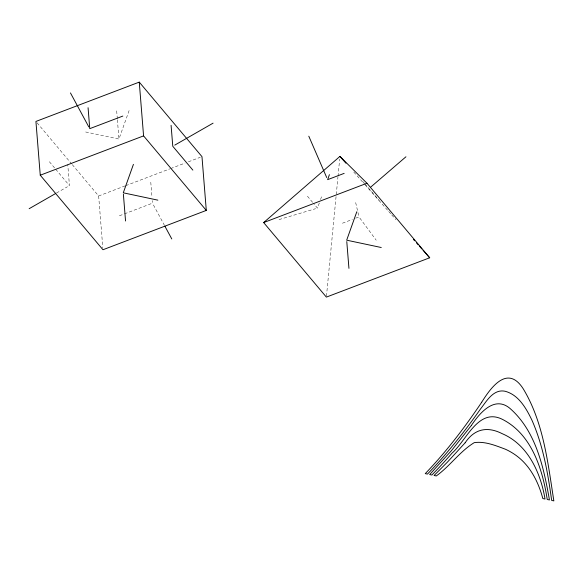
<?xml version="1.0" encoding="UTF-8"?>
<svg xmlns="http://www.w3.org/2000/svg" width="583" height="583" viewBox="0 0 583 583"><rect width="100%" height="100%" fill="white"/><g stroke="black" fill="none" stroke-linecap="round" stroke-linejoin="round"><path stroke-width="0.44" stroke-dasharray="2.92 2.19" d="M326.458 296.2L337.936 177.159M338.023 176.255L339.67 159.115M129.105 110.581L118.947 139.046L84.36 131.707M319.309 202.986L317.473 208.124L313.567 203.489M320.526 199.561L322.056 195.276M56.515 193.009L67.46 186.735M72.27 164.625L98.644 195.968L124.9 185.977M125.746 185.656L169.784 168.895M170.637 168.567L185.03 163.094M188.418 161.804L200.275 157.286M119.398 215.783L123.64 214.165M124.485 213.844L152.469 203.19L152.258 200.574M342.447 223.223L352.365 219.448M355.674 218.188L358.982 216.927L355.623 202.388M279.038 219.594L315.571 208.692M362.983 181.765L364.215 183.106M364.827 183.776L379.176 200.392M353.794 172.058L364.63 184.308M365.235 184.986L388.125 210.835M388.73 211.52L391.142 214.238M391.74 214.923L395.959 219.682M307.438 196.201L313.013 202.826M37.101 122.831L71.68 163.932M49.373 161.731L55.108 168.553M55.684 169.23L69.45 185.591L67.766 164.646M359.835 218.078L376.195 240.196M153.424 204.961L164.523 225.504M150.786 182.253L151.981 197.083M116.68 110.857L117.329 118.896M117.402 119.792L118.837 137.646M98.644 195.968L102.827 247.95"/><path stroke-width="0.87" d="M133.427 164.348L123.275 192.813L157.869 200.151M329.41 174.652L327.624 179.666L344.159 173.37M356.825 211.716L346.674 240.181L381.267 247.513M263.654 222.575L339.933 156.412L366.977 183.251L429.693 257.781L326.371 297.104L263.654 222.575L366.977 183.251M370.956 186.895L405.943 156.783M29.15 208.699L55.735 193.454M174.769 145.123L213.079 123.159M139.257 82.116L35.927 121.439L40.256 175.213L102.972 249.743L206.295 210.412L201.973 156.645L139.257 82.116L143.578 135.883L206.295 210.412M122.831 116.075L89.753 128.661L88.069 107.724M40.256 175.213L143.578 135.883M339.933 156.412L345.959 163.218M413.427 239.409L414.637 240.772M416.444 242.812L418.251 244.853M419.454 246.215L421.866 248.934M423.069 250.296L429.693 257.781M192.849 170.119L172.779 146.267L171.089 125.323M164.945 226.299L171.781 238.943M70.448 92.916L88.798 126.897M308.793 136.189L326.691 177.516M346.783 241.573L348.94 268.362M123.392 194.205L125.542 221.001M481.689 402.248C464.731 427.426 446.338 451.73 425.247 473.622L427.456 474.088C446.899 453.924 464.374 431.959 480.458 409.04C486.557 401.323 493.32 388.803 505.067 391.244C518.6 394.8 526.121 408.231 531.82 419.935C543.094 445.354 547.889 473.039 551.649 500.418L553.85 500.884C547.838 462.778 543.582 422.325 523.17 388.708C507.706 364.645 491.316 386.769 481.689 402.248M471.392 425.422L451.534 450.542L429.656 474.555L431.865 475.021A550.06 447.256 -4.6 0 0 452.036 453.129C466.502 440.624 478.512 406.679 503.027 419.673C531.893 434.772 542.584 469.424 547.233 499.485L549.441 499.952C543.793 467.894 536.222 432.36 511.167 409.485C495.353 394.465 479.984 412.516 471.392 425.422M465.168 442.767L447.482 462.049L434.073 475.488L436.273 475.954C449.981 466.13 459.878 451.351 474.256 442.643C484.939 441.083 495.681 445.594 505.527 449.274A62.877 51.129 -4.6 0 1 517.391 456.416C530.756 466.728 538.575 482.527 542.824 498.545L545.025 499.012C540.674 472.908 528.045 444.72 502.291 433.716C487.41 426.151 474.591 428.673 465.168 442.767"/></g></svg>
